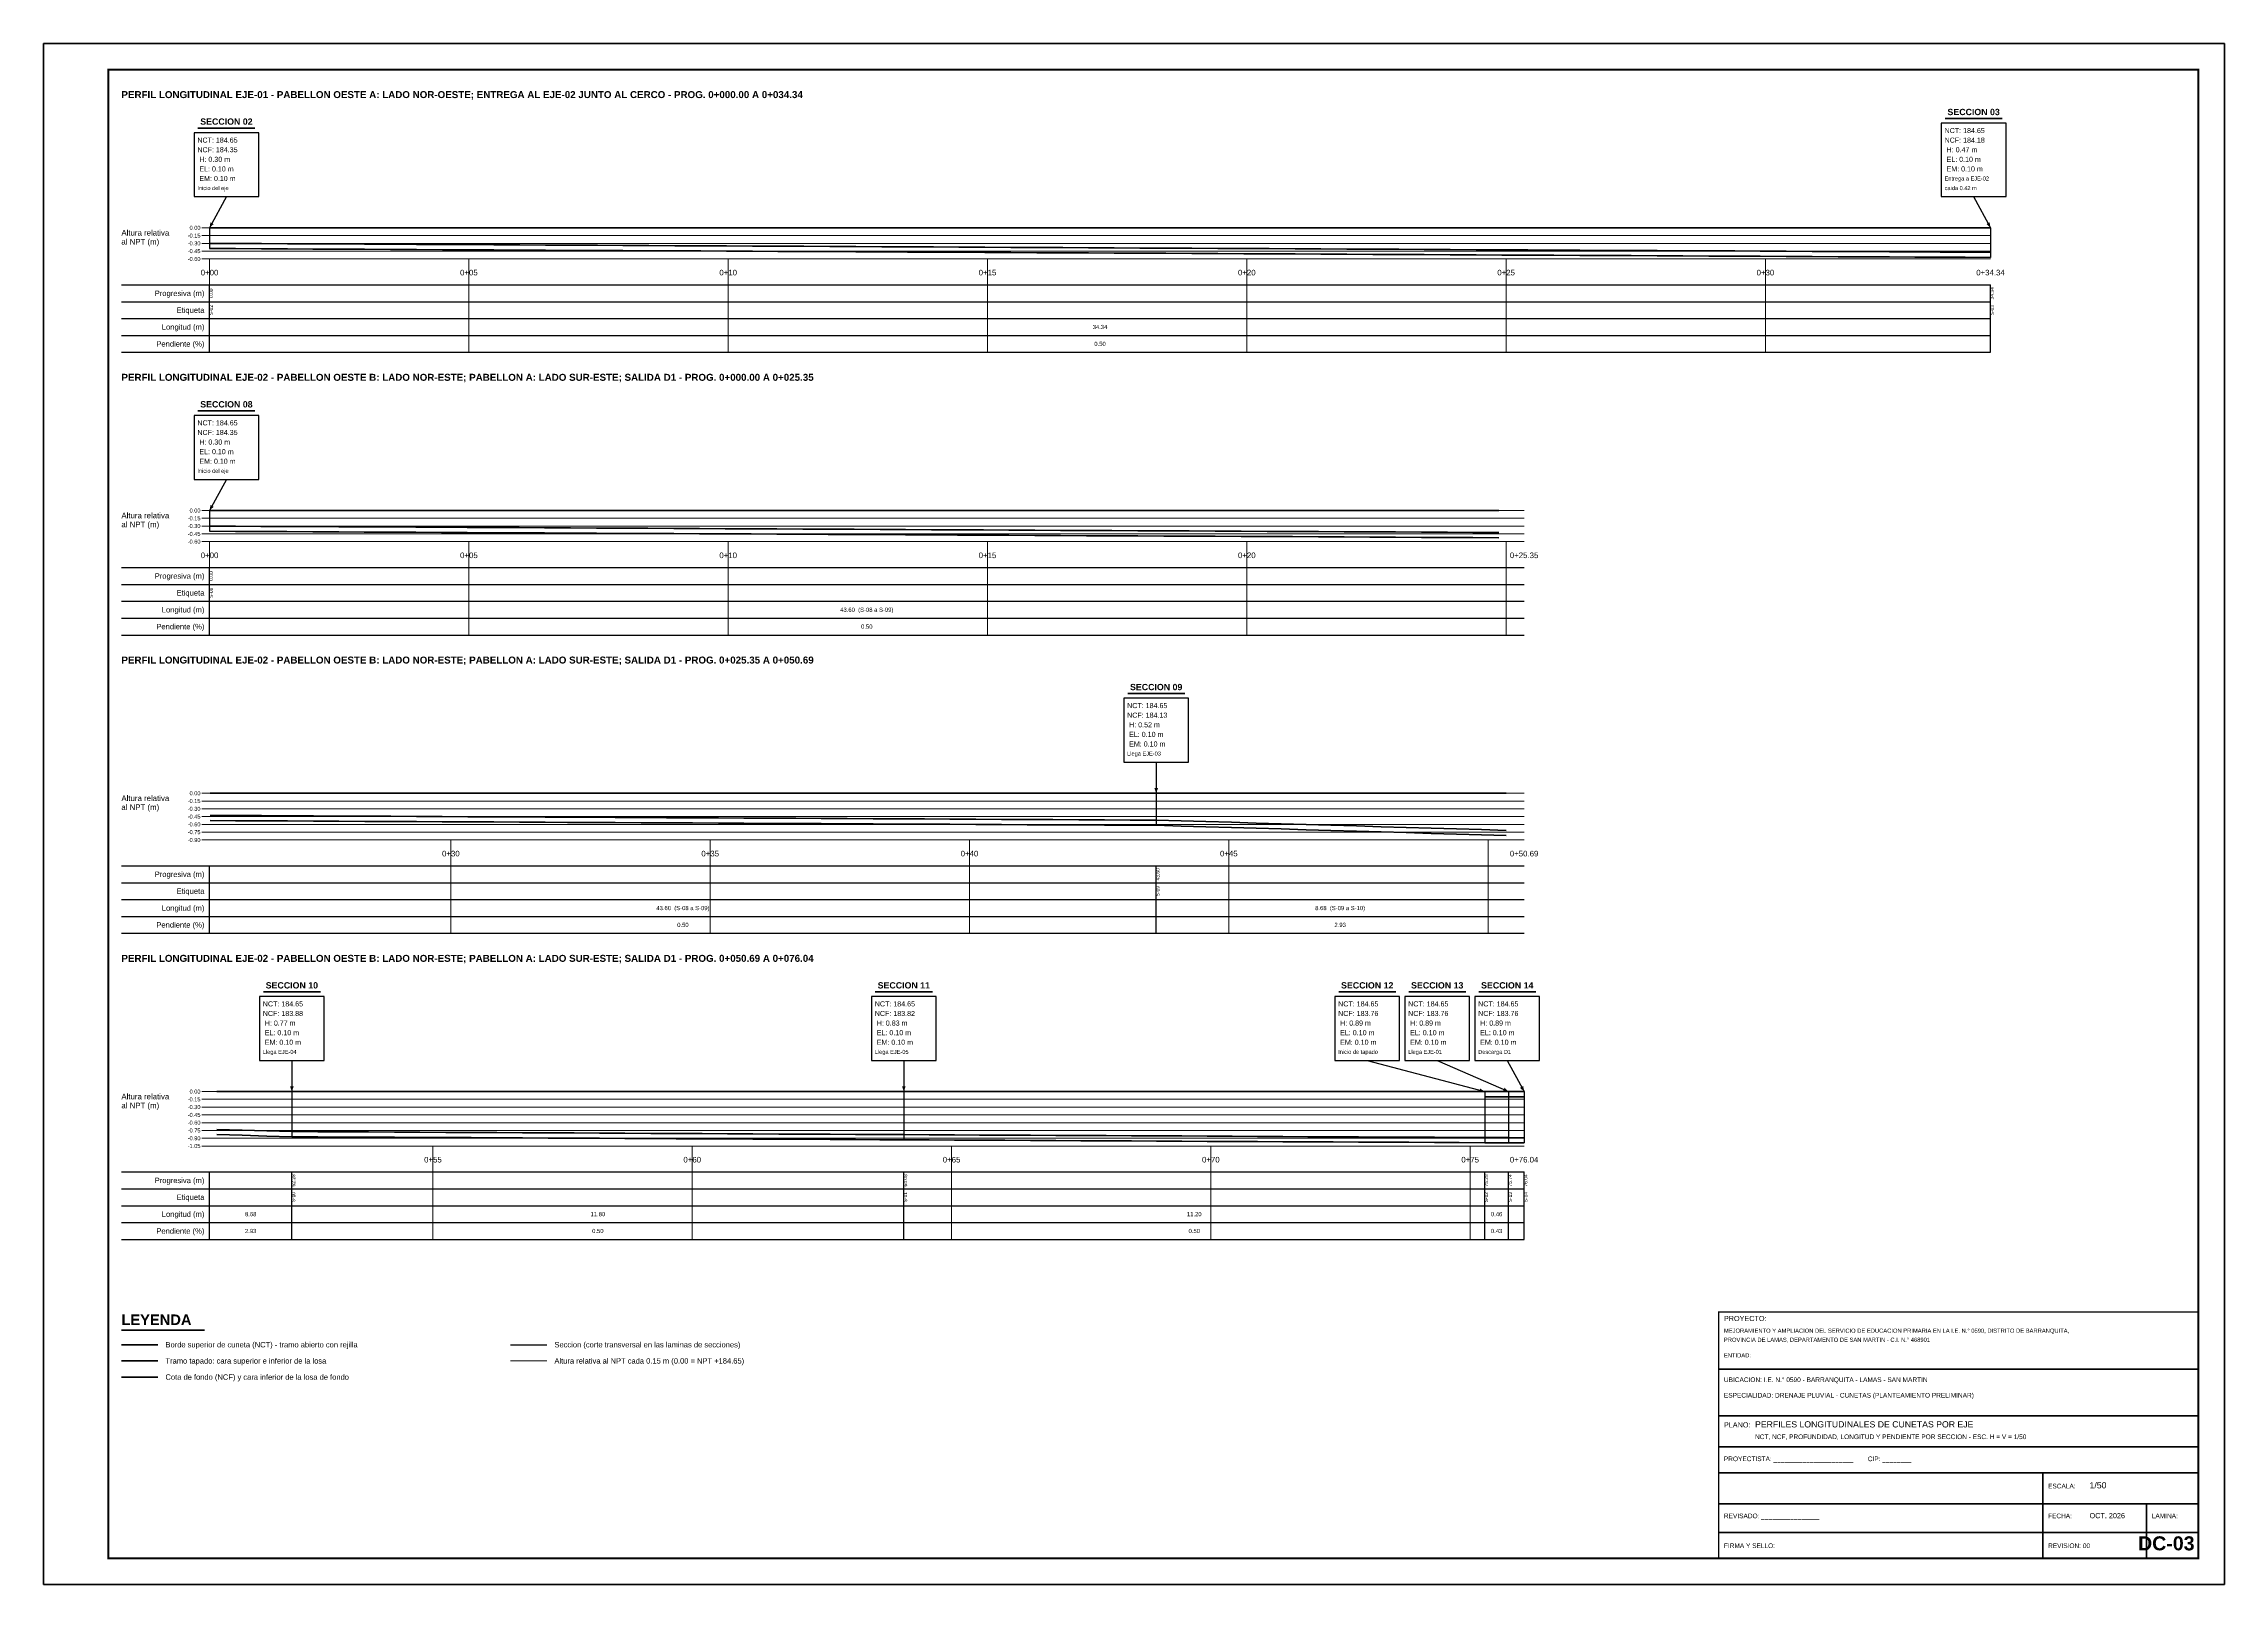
# Paper-space layout 'DC-03' of a CAD drawing. Header units: metres, sheet in millimetres. Extents: x 0 to 841, y 0 to 594.
# The model-space entities are those that its viewports show. They can reach past a viewport. Long polylines and large blocks are cut down to what shows.
import ezdxf
from ezdxf.enums import TextEntityAlignment as Align

# ---------------------------------------------------------------- set-up
doc = ezdxf.new("R2010")
doc.units = ezdxf.units.M
doc.header["$LTSCALE"] = 0.25
for name, color, linetype, lineweight in [('GRILLA', 9, 'CONTINUOUS', 13), ('MARCO', 7, 'CONTINUOUS', 50), ('PERF-FONDO', 6, 'CONTINUOUS', 35), ('PERF-NCT', 5, 'CONTINUOUS', 35), ('PERF-REF', 9, 'CONTINUOUS', 9), ('PERF-SECCION', 1, 'CONTINUOUS', 25), ('PERF-TAPA', 3, 'CONTINUOUS', 35), ('ROTULO', 7, 'CONTINUOUS', 35), ('TITULOS', 160, 'CONTINUOUS', 35)]:
    doc.layers.add(name, color=color, linetype=linetype, lineweight=lineweight)
for name, color, linetype in [('GUITARRA', 8, 'CONTINUOUS'), ('LEYENDA', 7, 'CONTINUOUS'), ('PERF-CAJA', 7, 'CONTINUOUS'), ('ROTULO-TEXTO', 7, 'CONTINUOUS'), ('TEXTOS', 7, 'CONTINUOUS')]:
    doc.layers.add(name, color=color, linetype=linetype)
doc.styles.get("Standard").update_dxf_attribs({"font": 'arial.ttf'})
doc.styles.add('TITULOS', font='arialbd.ttf')

msp = doc.modelspace()

# ---------------------------------------------------------------- linework, layer by layer
at = {"layer": 'GRILLA'}
for p, q in [((354825.905, 9249561.55), (354825.905, 9249559.75)), ((354830.905, 9249561.55), (354830.905, 9249559.75)), ((354835.905, 9249561.55), (354835.905, 9249559.75)), ((354840.905, 9249561.55), (354840.905, 9249559.75)), ((354845.905, 9249561.55), (354845.905, 9249559.75)), ((354850.905, 9249561.55), (354850.905, 9249559.75)), ((354855.905, 9249561.55), (354855.905, 9249559.75)), ((354825.905, 9249556.1), (354825.905, 9249554.3)), ((354830.905, 9249556.1), (354830.905, 9249554.3)), ((354835.905, 9249556.1), (354835.905, 9249554.3)), ((354840.905, 9249556.1), (354840.905, 9249554.3)), ((354845.905, 9249556.1), (354845.905, 9249554.3)), ((354850.905, 9249556.1), (354850.905, 9249554.3)), ((354830.558, 9249550.35), (354830.558, 9249548.55)), ((354835.558, 9249550.35), (354835.558, 9249548.55)), ((354840.558, 9249550.35), (354840.558, 9249548.55)), ((354845.558, 9249550.35), (354845.558, 9249548.55)), ((354850.558, 9249550.35), (354850.558, 9249548.55)), ((354830.212, 9249544.45), (354830.212, 9249542.65)), ((354835.212, 9249544.45), (354835.212, 9249542.65)), ((354840.212, 9249544.45), (354840.212, 9249542.65)), ((354845.212, 9249544.45), (354845.212, 9249542.65)), ((354850.212, 9249544.45), (354850.212, 9249542.65))]:
    msp.add_line(p, q, dxfattribs=at)
at = {"layer": 'GUITARRA'}
for p, q in [((354824.205, 9249561.05), (354860.245, 9249561.05)), ((354825.905, 9249559.75), (354825.905, 9249561.05)), ((354825.905, 9249559.75), (354825.905, 9249561.05)), ((354860.245, 9249559.75), (354860.245, 9249561.05)), ((354824.205, 9249560.725), (354860.245, 9249560.725)), ((354824.205, 9249560.4), (354860.245, 9249560.4)), ((354824.205, 9249560.075), (354860.245, 9249560.075)), ((354824.205, 9249559.75), (354860.245, 9249559.75)), ((354824.205, 9249555.6), (354851.252, 9249555.6)), ((354825.905, 9249554.3), (354825.905, 9249555.6)), ((354825.905, 9249554.3), (354825.905, 9249555.6)), ((354824.205, 9249555.275), (354851.252, 9249555.275)), ((354824.205, 9249554.95), (354851.252, 9249554.95)), ((354824.205, 9249554.625), (354851.252, 9249554.625)), ((354824.205, 9249554.3), (354851.252, 9249554.3)), ((354824.205, 9249549.85), (354851.252, 9249549.85)), ((354825.905, 9249548.55), (354825.905, 9249549.85)), ((354844.158, 9249548.55), (354844.158, 9249549.85)), ((354824.205, 9249549.525), (354851.252, 9249549.525)), ((354824.205, 9249549.2), (354851.252, 9249549.2)), ((354824.205, 9249548.875), (354851.252, 9249548.875)), ((354824.205, 9249548.55), (354851.252, 9249548.55)), ((354824.205, 9249543.95), (354851.252, 9249543.95)), ((354825.905, 9249542.65), (354825.905, 9249543.95)), ((354827.492, 9249542.65), (354827.492, 9249543.95)), ((354839.292, 9249542.65), (354839.292, 9249543.95)), ((354850.492, 9249542.65), (354850.492, 9249543.95)), ((354850.952, 9249542.65), (354850.952, 9249543.95)), ((354851.252, 9249542.65), (354851.252, 9249543.95)), ((354824.205, 9249543.625), (354851.252, 9249543.625)), ((354824.205, 9249543.3), (354851.252, 9249543.3)), ((354824.205, 9249542.975), (354851.252, 9249542.975)), ((354824.205, 9249542.65), (354851.252, 9249542.65))]:
    msp.add_line(p, q, dxfattribs=at)
at = {"layer": 'MARCO'}
msp.add_lwpolyline([(354822.705, 9249536), (354864.755, 9249536), (354864.755, 9249565.7), (354822.705, 9249565.7)], close=True, dxfattribs=at)
at = {"layer": 'MARCO', "const_width": 0.04}
msp.add_lwpolyline([(354823.955, 9249536.5), (354864.255, 9249536.5), (354864.255, 9249565.2), (354823.955, 9249565.2)], close=True, dxfattribs=at)
at = {"layer": 'PERF-CAJA'}
for p, q in [((354826.23, 9249562.75), (354825.905, 9249562.15)), ((354859.92, 9249562.75), (354860.245, 9249562.15)), ((354826.23, 9249557.3), (354825.905, 9249556.7)), ((354844.158, 9249551.85), (354844.158, 9249551.25)), ((354827.492, 9249546.1), (354827.492, 9249545.5)), ((354839.292, 9249546.1), (354839.292, 9249545.5)), ((354848.227, 9249546.1), (354850.492, 9249545.5)), ((354849.577, 9249546.1), (354850.952, 9249545.5)), ((354850.927, 9249546.1), (354851.252, 9249545.5))]:
    msp.add_line(p, q, dxfattribs=at)
for points in [[(354859.295, 9249562.75), (354860.545, 9249562.75), (354860.545, 9249564.165), (354859.295, 9249564.165)], [(354825.605, 9249562.75), (354826.855, 9249562.75), (354826.855, 9249563.98), (354825.605, 9249563.98)], [(354825.605, 9249557.3), (354826.855, 9249557.3), (354826.855, 9249558.53), (354825.605, 9249558.53)], [(354843.533, 9249551.85), (354844.783, 9249551.85), (354844.783, 9249553.08), (354843.533, 9249553.08)], [(354826.867, 9249546.1), (354828.117, 9249546.1), (354828.117, 9249547.33), (354826.867, 9249547.33)], [(354838.667, 9249546.1), (354839.917, 9249546.1), (354839.917, 9249547.33), (354838.667, 9249547.33)], [(354847.602, 9249546.1), (354848.852, 9249546.1), (354848.852, 9249547.33), (354847.602, 9249547.33)], [(354848.952, 9249546.1), (354850.202, 9249546.1), (354850.202, 9249547.33), (354848.952, 9249547.33)], [(354850.302, 9249546.1), (354851.552, 9249546.1), (354851.552, 9249547.33), (354850.302, 9249547.33)]]:
    msp.add_lwpolyline(points, close=True, dxfattribs=at)
for points in [[(354825.905, 9249562.15), (354825.983, 9249562.221), (354825.922, 9249562.255)], [(354860.245, 9249562.15), (354860.228, 9249562.255), (354860.167, 9249562.221)], [(354825.905, 9249556.7), (354825.983, 9249556.771), (354825.922, 9249556.805)], [(354844.158, 9249551.25), (354844.193, 9249551.35), (354844.123, 9249551.35)], [(354827.492, 9249545.5), (354827.527, 9249545.6), (354827.457, 9249545.6)], [(354839.292, 9249545.5), (354839.327, 9249545.6), (354839.257, 9249545.6)], [(354850.492, 9249545.5), (354850.404, 9249545.559), (354850.386, 9249545.492)], [(354850.952, 9249545.5), (354850.874, 9249545.572), (354850.846, 9249545.508)], [(354851.252, 9249545.5), (354851.235, 9249545.605), (354851.173, 9249545.571)]]:
    msp.add_solid(points, dxfattribs=at)
at = {"layer": 'PERF-FONDO'}
msp.add_line((354824.205, 9249539.996), (354824.905, 9249539.996), dxfattribs=at)
for points in [[(354825.905, 9249561.85), (354826.405, 9249561.848), (354826.905, 9249561.845), (354827.405, 9249561.843), (354827.895, 9249561.84), (354828.395, 9249561.838), (354828.895, 9249561.835), (354829.395, 9249561.833), (354829.895, 9249561.83), (354830.395, 9249561.828), (354830.885, 9249561.825), (354831.385, 9249561.823), (354831.885, 9249561.82), (354832.385, 9249561.818), (354832.885, 9249561.815), (354833.385, 9249561.813), (354833.875, 9249561.81), (354834.375, 9249561.808), (354834.875, 9249561.805), (354835.375, 9249561.803), (354835.875, 9249561.8), (354836.375, 9249561.798), (354836.865, 9249561.795), (354837.365, 9249561.793), (354837.865, 9249561.79), (354838.365, 9249561.788), (354838.865, 9249561.785), (354839.365, 9249561.783), (354839.865, 9249561.78), (354840.355, 9249561.778), (354840.855, 9249561.775), (354841.355, 9249561.773), (354841.855, 9249561.77), (354842.355, 9249561.768), (354842.855, 9249561.765), (354843.345, 9249561.763), (354843.845, 9249561.76), (354844.345, 9249561.758), (354844.845, 9249561.755), (354845.345, 9249561.753), (354845.845, 9249561.75), (354846.335, 9249561.748), (354846.835, 9249561.745), (354847.335, 9249561.743), (354847.835, 9249561.74), (354848.335, 9249561.738), (354848.835, 9249561.735), (354849.325, 9249561.733), (354849.825, 9249561.73), (354850.325, 9249561.728), (354850.825, 9249561.725), (354851.325, 9249561.723), (354851.825, 9249561.72), (354852.325, 9249561.718), (354852.815, 9249561.715), (354853.315, 9249561.713), (354853.815, 9249561.71), (354854.315, 9249561.708), (354854.815, 9249561.705), (354855.315, 9249561.703), (354855.805, 9249561.7), (354856.305, 9249561.698), (354856.805, 9249561.695), (354857.305, 9249561.693), (354857.805, 9249561.691), (354858.295, 9249561.688), (354858.785, 9249561.686), (354859.275, 9249561.683), (354859.755, 9249561.681), (354860.245, 9249561.678)], [(354825.905, 9249561.75), (354826.405, 9249561.748), (354826.905, 9249561.745), (354827.405, 9249561.743), (354827.895, 9249561.74), (354828.395, 9249561.738), (354828.895, 9249561.735), (354829.395, 9249561.733), (354829.895, 9249561.73), (354830.395, 9249561.728), (354830.885, 9249561.725), (354831.385, 9249561.723), (354831.885, 9249561.72), (354832.385, 9249561.718), (354832.885, 9249561.715), (354833.385, 9249561.713), (354833.875, 9249561.71), (354834.375, 9249561.708), (354834.875, 9249561.705), (354835.375, 9249561.703), (354835.875, 9249561.7), (354836.375, 9249561.698), (354836.865, 9249561.695), (354837.365, 9249561.693), (354837.865, 9249561.69), (354838.365, 9249561.688), (354838.865, 9249561.685), (354839.365, 9249561.683), (354839.865, 9249561.68), (354840.355, 9249561.678), (354840.855, 9249561.675), (354841.355, 9249561.673), (354841.855, 9249561.67), (354842.355, 9249561.668), (354842.855, 9249561.665), (354843.345, 9249561.663), (354843.845, 9249561.66), (354844.345, 9249561.658), (354844.845, 9249561.655), (354845.345, 9249561.653), (354845.845, 9249561.65), (354846.335, 9249561.648), (354846.835, 9249561.645), (354847.335, 9249561.643), (354847.835, 9249561.64), (354848.335, 9249561.638), (354848.835, 9249561.635), (354849.325, 9249561.633), (354849.825, 9249561.63), (354850.325, 9249561.628), (354850.825, 9249561.625), (354851.325, 9249561.623), (354851.825, 9249561.62), (354852.325, 9249561.618), (354852.815, 9249561.615), (354853.315, 9249561.613), (354853.815, 9249561.61), (354854.315, 9249561.608), (354854.815, 9249561.605), (354855.315, 9249561.603), (354855.805, 9249561.6), (354856.305, 9249561.598), (354856.805, 9249561.595), (354857.305, 9249561.593), (354857.805, 9249561.591), (354858.295, 9249561.588), (354858.785, 9249561.586), (354859.275, 9249561.583), (354859.755, 9249561.581), (354860.245, 9249561.578)], [(354825.905, 9249556.4), (354826.405, 9249556.398), (354826.895, 9249556.395), (354827.395, 9249556.393), (354827.895, 9249556.39), (354828.395, 9249556.388), (354828.885, 9249556.385), (354829.385, 9249556.383), (354829.885, 9249556.38), (354830.375, 9249556.378), (354830.875, 9249556.375), (354831.375, 9249556.373), (354831.875, 9249556.37), (354832.365, 9249556.368), (354832.865, 9249556.365), (354833.365, 9249556.363), (354833.865, 9249556.36), (354834.355, 9249556.358), (354834.855, 9249556.355), (354835.355, 9249556.353), (354835.845, 9249556.35), (354836.345, 9249556.348), (354836.845, 9249556.345), (354837.345, 9249556.343), (354837.835, 9249556.34), (354838.335, 9249556.338), (354838.835, 9249556.335), (354839.325, 9249556.333), (354839.825, 9249556.33), (354840.325, 9249556.328), (354840.825, 9249556.325), (354841.315, 9249556.323), (354841.815, 9249556.32), (354842.315, 9249556.318), (354842.815, 9249556.315), (354843.305, 9249556.313), (354843.805, 9249556.311), (354844.305, 9249556.308), (354844.795, 9249556.306), (354845.295, 9249556.303), (354845.795, 9249556.301), (354846.295, 9249556.298), (354846.785, 9249556.296), (354847.285, 9249556.293), (354847.785, 9249556.291), (354848.275, 9249556.288), (354848.775, 9249556.286), (354849.275, 9249556.283), (354849.775, 9249556.281), (354850.265, 9249556.278), (354850.765, 9249556.276)], [(354825.905, 9249556.3), (354826.405, 9249556.298), (354826.895, 9249556.295), (354827.395, 9249556.293), (354827.895, 9249556.29), (354828.395, 9249556.288), (354828.885, 9249556.285), (354829.385, 9249556.283), (354829.885, 9249556.28), (354830.375, 9249556.278), (354830.875, 9249556.275), (354831.375, 9249556.273), (354831.875, 9249556.27), (354832.365, 9249556.268), (354832.865, 9249556.265), (354833.365, 9249556.263), (354833.865, 9249556.26), (354834.355, 9249556.258), (354834.855, 9249556.255), (354835.355, 9249556.253), (354835.845, 9249556.25), (354836.345, 9249556.248), (354836.845, 9249556.245), (354837.345, 9249556.243), (354837.835, 9249556.24), (354838.335, 9249556.238), (354838.835, 9249556.235), (354839.325, 9249556.233), (354839.825, 9249556.23), (354840.325, 9249556.228), (354840.825, 9249556.225), (354841.315, 9249556.223), (354841.815, 9249556.22), (354842.315, 9249556.218), (354842.815, 9249556.215), (354843.305, 9249556.213), (354843.805, 9249556.211), (354844.305, 9249556.208), (354844.795, 9249556.206), (354845.295, 9249556.203), (354845.795, 9249556.201), (354846.295, 9249556.198), (354846.785, 9249556.196), (354847.285, 9249556.193), (354847.785, 9249556.191), (354848.275, 9249556.188), (354848.775, 9249556.186), (354849.275, 9249556.183), (354849.775, 9249556.181), (354850.265, 9249556.178), (354850.765, 9249556.176)], [(354825.918, 9249550.823), (354826.408, 9249550.821), (354826.908, 9249550.818), (354827.408, 9249550.816), (354827.908, 9249550.813), (354828.398, 9249550.811), (354828.898, 9249550.808), (354829.398, 9249550.806), (354829.898, 9249550.803), (354830.388, 9249550.801), (354830.888, 9249550.798), (354831.388, 9249550.796), (354831.878, 9249550.793), (354832.378, 9249550.791), (354832.808, 9249550.789), (354833.228, 9249550.787), (354833.728, 9249550.784), (354834.228, 9249550.782), (354834.718, 9249550.779), (354835.218, 9249550.777), (354835.718, 9249550.774), (354836.208, 9249550.772), (354836.708, 9249550.769), (354837.208, 9249550.767), (354837.698, 9249550.764), (354838.198, 9249550.762), (354838.698, 9249550.759), (354839.188, 9249550.757), (354839.688, 9249550.754), (354840.178, 9249550.752), (354840.678, 9249550.749), (354841.178, 9249550.747), (354841.668, 9249550.744), (354842.168, 9249550.742), (354842.668, 9249550.739), (354843.158, 9249550.737), (354843.658, 9249550.734), (354844.158, 9249550.732), (354844.638, 9249550.718), (354845.118, 9249550.704), (354845.608, 9249550.69), (354846.088, 9249550.676), (354846.568, 9249550.662), (354847.048, 9249550.647), (354847.528, 9249550.633), (354848.018, 9249550.619), (354848.498, 9249550.605), (354848.978, 9249550.591), (354849.458, 9249550.577), (354849.948, 9249550.563), (354850.428, 9249550.549), (354850.908, 9249550.535)], [(354825.918, 9249550.723), (354826.408, 9249550.721), (354826.908, 9249550.718), (354827.408, 9249550.716), (354827.908, 9249550.713), (354828.398, 9249550.711), (354828.898, 9249550.708), (354829.398, 9249550.706), (354829.898, 9249550.703), (354830.388, 9249550.701), (354830.888, 9249550.698), (354831.388, 9249550.696), (354831.878, 9249550.693), (354832.378, 9249550.691), (354832.808, 9249550.689), (354833.228, 9249550.687), (354833.728, 9249550.684), (354834.228, 9249550.682), (354834.718, 9249550.679), (354835.218, 9249550.677), (354835.718, 9249550.674), (354836.208, 9249550.672), (354836.708, 9249550.669), (354837.208, 9249550.667), (354837.698, 9249550.664), (354838.198, 9249550.662), (354838.698, 9249550.659), (354839.188, 9249550.657), (354839.688, 9249550.654), (354840.178, 9249550.652), (354840.678, 9249550.649), (354841.178, 9249550.647), (354841.668, 9249550.644), (354842.168, 9249550.642), (354842.668, 9249550.639), (354843.158, 9249550.637), (354843.658, 9249550.634), (354844.158, 9249550.632), (354844.638, 9249550.618), (354845.118, 9249550.604), (354845.608, 9249550.59), (354846.088, 9249550.576), (354846.568, 9249550.562), (354847.048, 9249550.547), (354847.528, 9249550.533), (354848.018, 9249550.519), (354848.498, 9249550.505), (354848.978, 9249550.491), (354849.458, 9249550.477), (354849.948, 9249550.463), (354850.428, 9249550.449), (354850.908, 9249550.435)], [(354826.042, 9249544.771), (354826.532, 9249544.756), (354827.012, 9249544.742), (354827.492, 9249544.728), (354827.992, 9249544.726), (354828.482, 9249544.723), (354828.972, 9249544.721), (354829.472, 9249544.718), (354829.962, 9249544.716), (354830.462, 9249544.713), (354830.952, 9249544.711), (354831.442, 9249544.709), (354831.942, 9249544.706), (354832.432, 9249544.704), (354832.932, 9249544.701), (354833.422, 9249544.699), (354833.912, 9249544.696), (354834.412, 9249544.694), (354834.902, 9249544.691), (354835.402, 9249544.689), (354835.892, 9249544.686), (354836.382, 9249544.684), (354836.882, 9249544.681), (354837.372, 9249544.679), (354837.872, 9249544.676), (354838.362, 9249544.674), (354838.832, 9249544.672), (354839.292, 9249544.669), (354839.782, 9249544.667), (354840.272, 9249544.664), (354840.752, 9249544.662), (354841.242, 9249544.66), (354841.732, 9249544.657), (354842.222, 9249544.655), (354842.702, 9249544.652), (354843.192, 9249544.65), (354843.682, 9249544.647), (354844.162, 9249544.645), (354844.652, 9249544.643), (354845.142, 9249544.64), (354845.622, 9249544.638), (354846.112, 9249544.635), (354846.602, 9249544.633), (354847.082, 9249544.63), (354847.572, 9249544.628), (354848.062, 9249544.625), (354848.542, 9249544.623), (354849.032, 9249544.621), (354849.522, 9249544.618), (354850.002, 9249544.616), (354850.492, 9249544.613), (354850.952, 9249544.611), (354851.252, 9249544.609)], [(354826.042, 9249544.671), (354826.532, 9249544.656), (354827.012, 9249544.642), (354827.492, 9249544.628), (354827.992, 9249544.626), (354828.482, 9249544.623), (354828.972, 9249544.621), (354829.472, 9249544.618), (354829.962, 9249544.616), (354830.462, 9249544.613), (354830.952, 9249544.611), (354831.442, 9249544.609), (354831.942, 9249544.606), (354832.432, 9249544.604), (354832.932, 9249544.601), (354833.422, 9249544.599), (354833.912, 9249544.596), (354834.412, 9249544.594), (354834.902, 9249544.591), (354835.402, 9249544.589), (354835.892, 9249544.586), (354836.382, 9249544.584), (354836.882, 9249544.581), (354837.372, 9249544.579), (354837.872, 9249544.576), (354838.362, 9249544.574), (354838.832, 9249544.572), (354839.292, 9249544.569), (354839.782, 9249544.567), (354840.272, 9249544.564), (354840.752, 9249544.562), (354841.242, 9249544.56), (354841.732, 9249544.557), (354842.222, 9249544.555), (354842.702, 9249544.552), (354843.192, 9249544.55), (354843.682, 9249544.547), (354844.162, 9249544.545), (354844.652, 9249544.543), (354845.142, 9249544.54), (354845.622, 9249544.538), (354846.112, 9249544.535), (354846.602, 9249544.533), (354847.082, 9249544.53), (354847.572, 9249544.528), (354848.062, 9249544.525), (354848.542, 9249544.523), (354849.032, 9249544.521), (354849.522, 9249544.518), (354850.002, 9249544.516), (354850.492, 9249544.513), (354850.952, 9249544.511), (354851.252, 9249544.509)]]:
    msp.add_lwpolyline(points, dxfattribs=at)
at = {"layer": 'PERF-NCT'}
msp.add_line((354824.205, 9249540.62), (354824.905, 9249540.62), dxfattribs=at)
for points in [[(354825.905, 9249562.15), (354826.405, 9249562.15), (354826.905, 9249562.15), (354827.405, 9249562.15), (354827.895, 9249562.15), (354828.395, 9249562.15), (354828.895, 9249562.15), (354829.395, 9249562.15), (354829.895, 9249562.15), (354830.395, 9249562.15), (354830.885, 9249562.15), (354831.385, 9249562.15), (354831.885, 9249562.15), (354832.385, 9249562.15), (354832.885, 9249562.15), (354833.385, 9249562.15), (354833.875, 9249562.15), (354834.375, 9249562.15), (354834.875, 9249562.15), (354835.375, 9249562.15), (354835.875, 9249562.15), (354836.375, 9249562.15), (354836.865, 9249562.15), (354837.365, 9249562.15), (354837.865, 9249562.15), (354838.365, 9249562.15), (354838.865, 9249562.15), (354839.365, 9249562.15), (354839.865, 9249562.15), (354840.355, 9249562.15), (354840.855, 9249562.15), (354841.355, 9249562.15), (354841.855, 9249562.15), (354842.355, 9249562.15), (354842.855, 9249562.15), (354843.345, 9249562.15), (354843.845, 9249562.15), (354844.345, 9249562.15), (354844.845, 9249562.15), (354845.345, 9249562.15), (354845.845, 9249562.15), (354846.335, 9249562.15), (354846.835, 9249562.15), (354847.335, 9249562.15), (354847.835, 9249562.15), (354848.335, 9249562.15), (354848.835, 9249562.15), (354849.325, 9249562.15), (354849.825, 9249562.15), (354850.325, 9249562.15), (354850.825, 9249562.15), (354851.325, 9249562.15), (354851.825, 9249562.15), (354852.325, 9249562.15), (354852.815, 9249562.15), (354853.315, 9249562.15), (354853.815, 9249562.15), (354854.315, 9249562.15), (354854.815, 9249562.15), (354855.315, 9249562.15), (354855.805, 9249562.15), (354856.305, 9249562.15), (354856.805, 9249562.15), (354857.305, 9249562.15), (354857.805, 9249562.15), (354858.295, 9249562.15), (354858.785, 9249562.15), (354859.275, 9249562.15), (354859.755, 9249562.15), (354860.245, 9249562.15)], [(354825.905, 9249556.7), (354826.405, 9249556.7), (354826.895, 9249556.7), (354827.395, 9249556.7), (354827.895, 9249556.7), (354828.395, 9249556.7), (354828.885, 9249556.7), (354829.385, 9249556.7), (354829.885, 9249556.7), (354830.375, 9249556.7), (354830.875, 9249556.7), (354831.375, 9249556.7), (354831.875, 9249556.7), (354832.365, 9249556.7), (354832.865, 9249556.7), (354833.365, 9249556.7), (354833.865, 9249556.7), (354834.355, 9249556.7), (354834.855, 9249556.7), (354835.355, 9249556.7), (354835.845, 9249556.7), (354836.345, 9249556.7), (354836.845, 9249556.7), (354837.345, 9249556.7), (354837.835, 9249556.7), (354838.335, 9249556.7), (354838.835, 9249556.7), (354839.325, 9249556.7), (354839.825, 9249556.7), (354840.325, 9249556.7), (354840.825, 9249556.7), (354841.315, 9249556.7), (354841.815, 9249556.7), (354842.315, 9249556.7), (354842.815, 9249556.7), (354843.305, 9249556.7), (354843.805, 9249556.7), (354844.305, 9249556.7), (354844.795, 9249556.7), (354845.295, 9249556.7), (354845.795, 9249556.7), (354846.295, 9249556.7), (354846.785, 9249556.7), (354847.285, 9249556.7), (354847.785, 9249556.7), (354848.275, 9249556.7), (354848.775, 9249556.7), (354849.275, 9249556.7), (354849.775, 9249556.7), (354850.265, 9249556.7), (354850.765, 9249556.7)], [(354825.918, 9249551.25), (354826.408, 9249551.25), (354826.908, 9249551.25), (354827.408, 9249551.25), (354827.908, 9249551.25), (354828.398, 9249551.25), (354828.898, 9249551.25), (354829.398, 9249551.25), (354829.898, 9249551.25), (354830.388, 9249551.25), (354830.888, 9249551.25), (354831.388, 9249551.25), (354831.878, 9249551.25), (354832.378, 9249551.25), (354832.808, 9249551.25), (354833.228, 9249551.25), (354833.728, 9249551.25), (354834.228, 9249551.25), (354834.718, 9249551.25), (354835.218, 9249551.25), (354835.718, 9249551.25), (354836.208, 9249551.25), (354836.708, 9249551.25), (354837.208, 9249551.25), (354837.698, 9249551.25), (354838.198, 9249551.25), (354838.698, 9249551.25), (354839.188, 9249551.25), (354839.688, 9249551.25), (354840.178, 9249551.25), (354840.678, 9249551.25), (354841.178, 9249551.25), (354841.668, 9249551.25), (354842.168, 9249551.25), (354842.668, 9249551.25), (354843.158, 9249551.25), (354843.658, 9249551.25), (354844.158, 9249551.25), (354844.638, 9249551.25), (354845.118, 9249551.25), (354845.608, 9249551.25), (354846.088, 9249551.25), (354846.568, 9249551.25), (354847.048, 9249551.25), (354847.528, 9249551.25), (354848.018, 9249551.25), (354848.498, 9249551.25), (354848.978, 9249551.25), (354849.458, 9249551.25), (354849.948, 9249551.25), (354850.428, 9249551.25), (354850.908, 9249551.25)], [(354826.042, 9249545.5), (354826.532, 9249545.5), (354827.012, 9249545.5), (354827.492, 9249545.5), (354827.992, 9249545.5), (354828.482, 9249545.5), (354828.972, 9249545.5), (354829.472, 9249545.5), (354829.962, 9249545.5), (354830.462, 9249545.5), (354830.952, 9249545.5), (354831.442, 9249545.5), (354831.942, 9249545.5), (354832.432, 9249545.5), (354832.932, 9249545.5), (354833.422, 9249545.5), (354833.912, 9249545.5), (354834.412, 9249545.5), (354834.902, 9249545.5), (354835.402, 9249545.5), (354835.892, 9249545.5), (354836.382, 9249545.5), (354836.882, 9249545.5), (354837.372, 9249545.5), (354837.872, 9249545.5), (354838.362, 9249545.5), (354838.832, 9249545.5), (354839.292, 9249545.5), (354839.782, 9249545.5), (354840.272, 9249545.5), (354840.752, 9249545.5), (354841.242, 9249545.5), (354841.732, 9249545.5), (354842.222, 9249545.5), (354842.702, 9249545.5), (354843.192, 9249545.5), (354843.682, 9249545.5), (354844.162, 9249545.5), (354844.652, 9249545.5), (354845.142, 9249545.5), (354845.622, 9249545.5), (354846.112, 9249545.5), (354846.602, 9249545.5), (354847.082, 9249545.5), (354847.572, 9249545.5), (354848.062, 9249545.5), (354848.542, 9249545.5), (354849.032, 9249545.5), (354849.522, 9249545.5), (354850.002, 9249545.5), (354850.492, 9249545.5)]]:
    msp.add_lwpolyline(points, dxfattribs=at)
at = {"layer": 'PERF-REF'}
for p, q in [((354825.755, 9249562.15), (354860.245, 9249562.15)), ((354825.755, 9249562), (354860.245, 9249562)), ((354825.755, 9249561.85), (354860.245, 9249561.85)), ((354825.755, 9249561.7), (354860.245, 9249561.7)), ((354825.755, 9249561.55), (354860.245, 9249561.55)), ((354825.755, 9249556.7), (354851.252, 9249556.7)), ((354825.755, 9249556.55), (354851.252, 9249556.55)), ((354825.755, 9249556.4), (354851.252, 9249556.4)), ((354825.755, 9249556.25), (354851.252, 9249556.25)), ((354825.755, 9249556.1), (354851.252, 9249556.1)), ((354825.755, 9249551.25), (354851.252, 9249551.25)), ((354825.755, 9249551.1), (354851.252, 9249551.1)), ((354825.755, 9249550.95), (354851.252, 9249550.95)), ((354825.755, 9249550.8), (354851.252, 9249550.8)), ((354825.755, 9249550.65), (354851.252, 9249550.65)), ((354825.755, 9249550.5), (354851.252, 9249550.5)), ((354825.755, 9249550.35), (354851.252, 9249550.35)), ((354825.755, 9249545.5), (354851.252, 9249545.5)), ((354825.755, 9249545.35), (354851.252, 9249545.35)), ((354825.755, 9249545.2), (354851.252, 9249545.2)), ((354825.755, 9249545.05), (354851.252, 9249545.05)), ((354825.755, 9249544.9), (354851.252, 9249544.9)), ((354825.755, 9249544.75), (354851.252, 9249544.75)), ((354825.755, 9249544.6), (354851.252, 9249544.6)), ((354825.755, 9249544.45), (354851.252, 9249544.45)), ((354831.705, 9249540.308), (354832.405, 9249540.308))]:
    msp.add_line(p, q, dxfattribs=at)
at = {"layer": 'PERF-SECCION'}
for p, q in [((354825.905, 9249562.15), (354825.905, 9249561.75)), ((354860.245, 9249562.15), (354860.245, 9249561.578)), ((354825.905, 9249556.7), (354825.905, 9249556.3)), ((354844.158, 9249551.25), (354844.158, 9249550.632)), ((354827.492, 9249545.5), (354827.492, 9249544.628)), ((354839.292, 9249545.5), (354839.292, 9249544.569)), ((354850.492, 9249545.5), (354850.492, 9249544.513)), ((354850.952, 9249545.5), (354850.952, 9249544.511)), ((354851.252, 9249545.5), (354851.252, 9249544.509)), ((354831.705, 9249540.62), (354832.405, 9249540.62))]:
    msp.add_line(p, q, dxfattribs=at)
at = {"layer": 'PERF-TAPA'}
msp.add_line((354824.205, 9249540.308), (354824.905, 9249540.308), dxfattribs=at)
for points in [[(354850.492, 9249545.5), (354850.952, 9249545.5), (354851.252, 9249545.5)], [(354850.492, 9249545.4), (354850.952, 9249545.4), (354851.252, 9249545.4)]]:
    msp.add_lwpolyline(points, dxfattribs=at)
at = {"layer": 'ROTULO'}
for p, q in [((354855.005, 9249540.15), (354864.255, 9249540.15)), ((354855.005, 9249539.25), (354864.255, 9249539.25)), ((354855.005, 9249538.65), (354864.255, 9249538.65)), ((354855.005, 9249538.15), (354864.255, 9249538.15)), ((354861.255, 9249538.15), (354861.255, 9249536.5)), ((354855.005, 9249537.55), (354864.255, 9249537.55)), ((354863.255, 9249537.55), (354863.255, 9249536.5)), ((354855.005, 9249537), (354864.255, 9249537))]:
    msp.add_line(p, q, dxfattribs=at)
at = {"layer": 'ROTULO', "const_width": 0.025}
msp.add_lwpolyline([(354855.005, 9249536.5), (354864.255, 9249536.5), (354864.255, 9249541.25), (354855.005, 9249541.25)], close=True, dxfattribs=at)
at = {"layer": 'TITULOS'}
for p, q in [((354825.68, 9249564.07), (354826.78, 9249564.07)), ((354859.37, 9249564.255), (354860.47, 9249564.255)), ((354825.68, 9249558.62), (354826.78, 9249558.62)), ((354843.608, 9249553.17), (354844.708, 9249553.17)), ((354826.942, 9249547.42), (354828.042, 9249547.42)), ((354838.742, 9249547.42), (354839.842, 9249547.42)), ((354847.677, 9249547.42), (354848.777, 9249547.42)), ((354849.027, 9249547.42), (354850.127, 9249547.42)), ((354850.377, 9249547.42), (354851.477, 9249547.42)), ((354824.205, 9249540.9), (354825.805, 9249540.9))]:
    msp.add_line(p, q, dxfattribs=at)

# ---------------------------------------------------------------- texts
at = {"layer": 'LEYENDA'}
for s, p in [('Borde superior de cuneta (NCT) - tramo abierto con rejilla', (354825.055, 9249540.62)), ('Seccion (corte transversal en las laminas de secciones)', (354832.555, 9249540.62)), ('Tramo tapado: cara superior e inferior de la losa', (354825.055, 9249540.308)), ('Cota de fondo (NCF) y cara inferior de la losa de fondo', (354825.055, 9249539.996)), ('Altura relativa al NPT cada 0.15 m (0.00 = NPT +184.65)', (354832.555, 9249540.308))]:
    msp.add_text(s, height=0.104, dxfattribs=at).set_placement(p, align=Align.MIDDLE_LEFT)
at = {"layer": 'ROTULO-TEXTO'}
for s, height, p in [('MEJORAMIENTO Y AMPLIACION DEL SERVICIO DE EDUCACION PRIMARIA EN LA I.E. N.° 0590, DISTRITO DE BARRANQUITA,', 0.08, (354855.105, 9249540.85)), ('PROYECTO:', 0.1, (354855.105, 9249541.075)), ('PROVINCIA DE LAMAS, DEPARTAMENTO DE SAN MARTIN - C.I. N.° 468901', 0.08, (354855.105, 9249540.675)), ('ENTIDAD:', 0.08, (354855.105, 9249540.375)), ('UBICACION: I.E. N.° 0590 - BARRANQUITA - LAMAS - SAN MARTIN', 0.09, (354855.105, 9249539.9)), ('ESPECIALIDAD: DRENAJE PLUVIAL - CUNETAS (PLANTEAMIENTO PRELIMINAR)', 0.09, (354855.105, 9249539.6)), ('PLANO:', 0.1, (354855.105, 9249539.025)), ('NCT, NCF, PROFUNDIDAD, LONGITUD Y PENDIENTE POR SECCION - ESC. H = V = 1/50', 0.09, (354855.705, 9249538.8)), ('PERFILES LONGITUDINALES DE CUNETAS POR EJE', 0.12, (354855.705, 9249539.025)), ('PROYECTISTA: ______________________        CIP: ________', 0.09, (354855.105, 9249538.375)), ('ESCALA:', 0.09, (354861.355, 9249537.85)), ('1/50', 0.12, (354862.155, 9249537.85)), ('REVISADO: ________________', 0.09, (354855.105, 9249537.275)), ('FECHA:', 0.09, (354861.355, 9249537.275)), ('OCT. 2026', 0.1, (354862.155, 9249537.275)), ('LAMINA:', 0.09, (354863.355, 9249537.275)), ('FIRMA Y SELLO:', 0.09, (354855.105, 9249536.7)), ('REVISION: 00', 0.09, (354861.355, 9249536.7))]:
    msp.add_text(s, height=height, dxfattribs=at).set_placement(p)
at = {"layer": 'TEXTOS'}
for s, height, p in [('NCT: 184.65', 0.09788, (354859.36, 9249564.025)), ('NCT: 184.65', 0.09788, (354825.67, 9249563.84)), ('NCF: 184.35', 0.09788, (354825.67, 9249563.655)), ('NCF: 184.18', 0.09788, (354859.36, 9249563.84)), (' H: 0.47 m', 0.0979, (354859.36, 9249563.655)), (' H: 0.30 m', 0.0979, (354825.67, 9249563.47)), (' EL: 0.10 m', 0.09788, (354825.67, 9249563.285)), (' EL: 0.10 m', 0.09788, (354859.36, 9249563.47)), (' EM: 0.10 m', 0.09788, (354859.36, 9249563.285)), ('Inicio del eje', 0.07762, (354825.67, 9249562.915)), (' EM: 0.10 m', 0.09788, (354825.67, 9249563.1)), ('caida 0.42 m', 0.07762, (354859.36, 9249562.915)), ('Entrega a EJE-02', 0.07762, (354859.36, 9249563.1)), ('NCT: 184.65', 0.09788, (354825.67, 9249558.39)), ('NCF: 184.35', 0.09788, (354825.67, 9249558.205)), (' H: 0.30 m', 0.0979, (354825.67, 9249558.02)), (' EL: 0.10 m', 0.09788, (354825.67, 9249557.835)), (' EM: 0.10 m', 0.09788, (354825.67, 9249557.65)), ('Inicio del eje', 0.07762, (354825.67, 9249557.465)), ('NCT: 184.65', 0.09788, (354843.598, 9249552.94)), ('NCF: 184.13', 0.09788, (354843.598, 9249552.755)), (' H: 0.52 m', 0.0979, (354843.598, 9249552.57)), (' EL: 0.10 m', 0.09788, (354843.598, 9249552.385)), (' EM: 0.10 m', 0.09788, (354843.598, 9249552.2)), ('Llega EJE-03', 0.07762, (354843.598, 9249552.015)), ('NCT: 184.65', 0.09788, (354826.932, 9249547.19)), ('NCT: 184.65', 0.09788, (354838.732, 9249547.19)), ('NCT: 184.65', 0.09788, (354847.667, 9249547.19)), ('NCT: 184.65', 0.09788, (354849.017, 9249547.19)), ('NCT: 184.65', 0.09788, (354850.367, 9249547.19)), ('NCF: 183.88', 0.09788, (354826.932, 9249547.005)), (' H: 0.77 m', 0.0979, (354826.932, 9249546.82)), ('NCF: 183.82', 0.09788, (354838.732, 9249547.005)), (' H: 0.83 m', 0.0979, (354838.732, 9249546.82)), ('NCF: 183.76', 0.09788, (354847.667, 9249547.005)), (' H: 0.89 m', 0.0979, (354847.667, 9249546.82)), ('NCF: 183.76', 0.09788, (354849.017, 9249547.005)), (' H: 0.89 m', 0.0979, (354849.017, 9249546.82)), ('NCF: 183.76', 0.09788, (354850.367, 9249547.005)), (' H: 0.89 m', 0.0979, (354850.367, 9249546.82)), (' EL: 0.10 m', 0.09788, (354826.932, 9249546.635)), (' EM: 0.10 m', 0.09788, (354826.932, 9249546.45)), (' EL: 0.10 m', 0.09788, (354838.732, 9249546.635)), (' EM: 0.10 m', 0.09788, (354838.732, 9249546.45)), (' EL: 0.10 m', 0.09788, (354847.667, 9249546.635)), (' EM: 0.10 m', 0.09788, (354847.667, 9249546.45)), (' EL: 0.10 m', 0.09788, (354849.017, 9249546.635)), (' EM: 0.10 m', 0.09788, (354849.017, 9249546.45)), (' EL: 0.10 m', 0.09788, (354850.367, 9249546.635)), (' EM: 0.10 m', 0.09788, (354850.367, 9249546.45)), ('Llega EJE-04', 0.07762, (354826.932, 9249546.265)), ('Llega EJE-05', 0.07762, (354838.732, 9249546.265)), ('Inicio de tapado', 0.07762, (354847.667, 9249546.265)), ('Llega EJE-01', 0.07762, (354849.017, 9249546.265)), ('Descarga D1', 0.07762, (354850.367, 9249546.265))]:
    msp.add_text(s, height=height, dxfattribs=at).set_placement(p, align=Align.MIDDLE_LEFT)
for s, p in [('Altura relativa', (354824.205, 9249562)), ('al NPT (m)', (354824.205, 9249561.827)), ('Altura relativa', (354824.205, 9249556.55)), ('al NPT (m)', (354824.205, 9249556.377)), ('Altura relativa', (354824.205, 9249551.1)), ('al NPT (m)', (354824.205, 9249550.927)), ('Altura relativa', (354824.205, 9249545.35)), ('al NPT (m)', (354824.205, 9249545.177))]:
    msp.add_text(s, height=0.108, dxfattribs=at).set_placement(p)
for s, height, p in [('-0.15', 0.0776, (354825.73, 9249562)), ('0.00', 0.0776, (354825.73, 9249562.15)), ('-0.30', 0.0776, (354825.73, 9249561.85)), ('-0.45', 0.0776, (354825.73, 9249561.7)), ('-0.60', 0.0776, (354825.73, 9249561.55)), ('Progresiva (m)', 0.10463, (354825.805, 9249560.887)), ('Longitud (m)', 0.10463, (354825.805, 9249560.238)), ('Etiqueta', 0.1046, (354825.805, 9249560.562)), ('Pendiente (%)', 0.10463, (354825.805, 9249559.912)), ('-0.15', 0.0776, (354825.73, 9249556.55)), ('-0.30', 0.0776, (354825.73, 9249556.4)), ('0.00', 0.0776, (354825.73, 9249556.7)), ('-0.45', 0.0776, (354825.73, 9249556.25)), ('-0.60', 0.0776, (354825.73, 9249556.1)), ('Progresiva (m)', 0.10463, (354825.805, 9249555.438)), ('Etiqueta', 0.1046, (354825.805, 9249555.113)), ('Longitud (m)', 0.10463, (354825.805, 9249554.787)), ('Pendiente (%)', 0.10463, (354825.805, 9249554.463)), ('-0.15', 0.0776, (354825.73, 9249551.1)), ('-0.30', 0.0776, (354825.73, 9249550.95)), ('0.00', 0.0776, (354825.73, 9249551.25)), ('-0.45', 0.0776, (354825.73, 9249550.8)), ('-0.60', 0.0776, (354825.73, 9249550.65)), ('-0.75', 0.0776, (354825.73, 9249550.5)), ('-0.90', 0.0776, (354825.73, 9249550.35)), ('Progresiva (m)', 0.10463, (354825.805, 9249549.688)), ('Etiqueta', 0.1046, (354825.805, 9249549.363)), ('Longitud (m)', 0.10463, (354825.805, 9249549.037)), ('Pendiente (%)', 0.10463, (354825.805, 9249548.713)), ('0.00', 0.0776, (354825.73, 9249545.5)), ('-0.15', 0.0776, (354825.73, 9249545.35)), ('-0.30', 0.0776, (354825.73, 9249545.2)), ('-0.45', 0.0776, (354825.73, 9249545.05)), ('-0.60', 0.0776, (354825.73, 9249544.9)), ('-0.75', 0.0776, (354825.73, 9249544.75)), ('-0.90', 0.0776, (354825.73, 9249544.6)), ('-1.05', 0.0776, (354825.73, 9249544.45)), ('Progresiva (m)', 0.10463, (354825.805, 9249543.787)), ('Etiqueta', 0.1046, (354825.805, 9249543.463)), ('Longitud (m)', 0.10463, (354825.805, 9249543.137)), ('Pendiente (%)', 0.10463, (354825.805, 9249542.812))]:
    msp.add_text(s, height=height, dxfattribs=at).set_placement(p, align=Align.MIDDLE_RIGHT)
for s, p in [('0+00', (354825.905, 9249561.2)), ('0+05', (354830.905, 9249561.2)), ('0+10', (354835.905, 9249561.2)), ('0+15', (354840.905, 9249561.2)), ('0+20', (354845.905, 9249561.2)), ('0+25', (354850.905, 9249561.2)), ('0+30', (354855.905, 9249561.2)), ('0+34.34', (354860.245, 9249561.2)), ('0+00', (354825.905, 9249555.75)), ('0+05', (354830.905, 9249555.75)), ('0+10', (354835.905, 9249555.75)), ('0+15', (354840.905, 9249555.75)), ('0+20', (354845.905, 9249555.75)), ('0+25.35', (354851.252, 9249555.75)), ('0+30', (354830.558, 9249550)), ('0+35', (354835.558, 9249550)), ('0+40', (354840.558, 9249550)), ('0+45', (354845.558, 9249550)), ('0+50.69', (354851.252, 9249550)), ('0+55', (354830.212, 9249544.1)), ('0+60', (354835.212, 9249544.1)), ('0+65', (354840.212, 9249544.1)), ('0+70', (354845.212, 9249544.1)), ('0+75', (354850.212, 9249544.1)), ('0+76.04', (354851.252, 9249544.1))]:
    msp.add_text(s, height=0.108, dxfattribs=at).set_placement(p, align=Align.BOTTOM_CENTER)
for s, p in [('0.00', (354825.935, 9249560.887)), ('S-02', (354825.935, 9249560.562)), ('34.34', (354860.275, 9249560.887)), ('S-03', (354860.275, 9249560.562)), ('0.00', (354825.935, 9249555.438)), ('S-08', (354825.935, 9249555.113)), ('43.60', (354844.188, 9249549.688)), ('S-09', (354844.188, 9249549.363)), ('52.28', (354827.522, 9249543.787)), ('64.08', (354839.322, 9249543.787)), ('75.28', (354850.522, 9249543.787)), ('75.74', (354850.982, 9249543.787)), ('76.04', (354851.282, 9249543.787)), ('S-10', (354827.522, 9249543.463)), ('S-11', (354839.322, 9249543.463)), ('S-12', (354850.522, 9249543.463)), ('S-13', (354850.982, 9249543.463)), ('S-14', (354851.282, 9249543.463))]:
    msp.add_text(s, height=0.0675, rotation=90, dxfattribs=at).set_placement(p, align=Align.MIDDLE_CENTER)
for s, p in [('34.34', (354843.075, 9249560.238)), ('0.50', (354843.075, 9249559.912)), ('43.60  (S-08 a S-09)', (354838.578, 9249554.787)), ('0.50', (354838.578, 9249554.463)), ('43.60  (S-08 a S-09)', (354835.032, 9249549.037)), ('8.68  (S-09 a S-10)', (354847.705, 9249549.037)), ('0.50', (354835.032, 9249548.713)), ('2.93', (354847.705, 9249548.713)), ('8.68', (354826.698, 9249543.137)), ('11.80', (354833.392, 9249543.137)), ('11.20', (354844.892, 9249543.137)), ('0.46', (354850.722, 9249543.137)), ('2.93', (354826.698, 9249542.812)), ('0.50', (354833.392, 9249542.812)), ('0.50', (354844.892, 9249542.812)), ('0.43', (354850.722, 9249542.812))]:
    msp.add_text(s, height=0.081, dxfattribs=at).set_placement(p, align=Align.MIDDLE_CENTER)
at = {"layer": 'TITULOS', "style": 'TITULOS'}
for s, height, p in [('PERFIL LONGITUDINAL EJE-01 - PABELLON OESTE A: LADO NOR-OESTE; ENTREGA AL EJE-02 JUNTO AL CERCO - PROG. 0+000.00 A 0+034.34', 0.135, (354824.205, 9249564.65)), ('PERFIL LONGITUDINAL EJE-02 - PABELLON OESTE B: LADO NOR-ESTE; PABELLON A: LADO SUR-ESTE; SALIDA D1 - PROG. 0+000.00 A 0+025.35', 0.135, (354824.205, 9249559.2)), ('PERFIL LONGITUDINAL EJE-02 - PABELLON OESTE B: LADO NOR-ESTE; PABELLON A: LADO SUR-ESTE; SALIDA D1 - PROG. 0+025.35 A 0+050.69', 0.135, (354824.205, 9249553.75)), ('PERFIL LONGITUDINAL EJE-02 - PABELLON OESTE B: LADO NOR-ESTE; PABELLON A: LADO SUR-ESTE; SALIDA D1 - PROG. 0+050.69 A 0+076.04', 0.135, (354824.205, 9249548)), ('LEYENDA', 0.2025, (354824.205, 9249541))]:
    msp.add_text(s, height=height, dxfattribs=at).set_placement(p)
for s, p in [('SECCION 03', (354859.92, 9249564.285)), ('SECCION 02', (354826.23, 9249564.1)), ('SECCION 08', (354826.23, 9249558.65)), ('SECCION 09', (354844.158, 9249553.2)), ('SECCION 10', (354827.492, 9249547.45)), ('SECCION 11', (354839.292, 9249547.45)), ('SECCION 12', (354848.227, 9249547.45)), ('SECCION 13', (354849.577, 9249547.45)), ('SECCION 14', (354850.927, 9249547.45))]:
    msp.add_text(s, height=0.1215, dxfattribs=at).set_placement(p, align=Align.BOTTOM_CENTER)
msp.add_text('DC-03', height=0.27, dxfattribs=at).set_placement((354864.18, 9249536.575), align=Align.BOTTOM_RIGHT)

psp = doc.layouts.new('DC-03')

# ---------------------------------------------------------------- viewports
at = {"layer": 'MARCO'}
psp.add_viewport(center=(420.5, 297), size=(841, 594), view_center_point=(354843.73, 9249550.85), view_height=29.7, dxfattribs=at)

doc.saveas('drawing.dxf')
